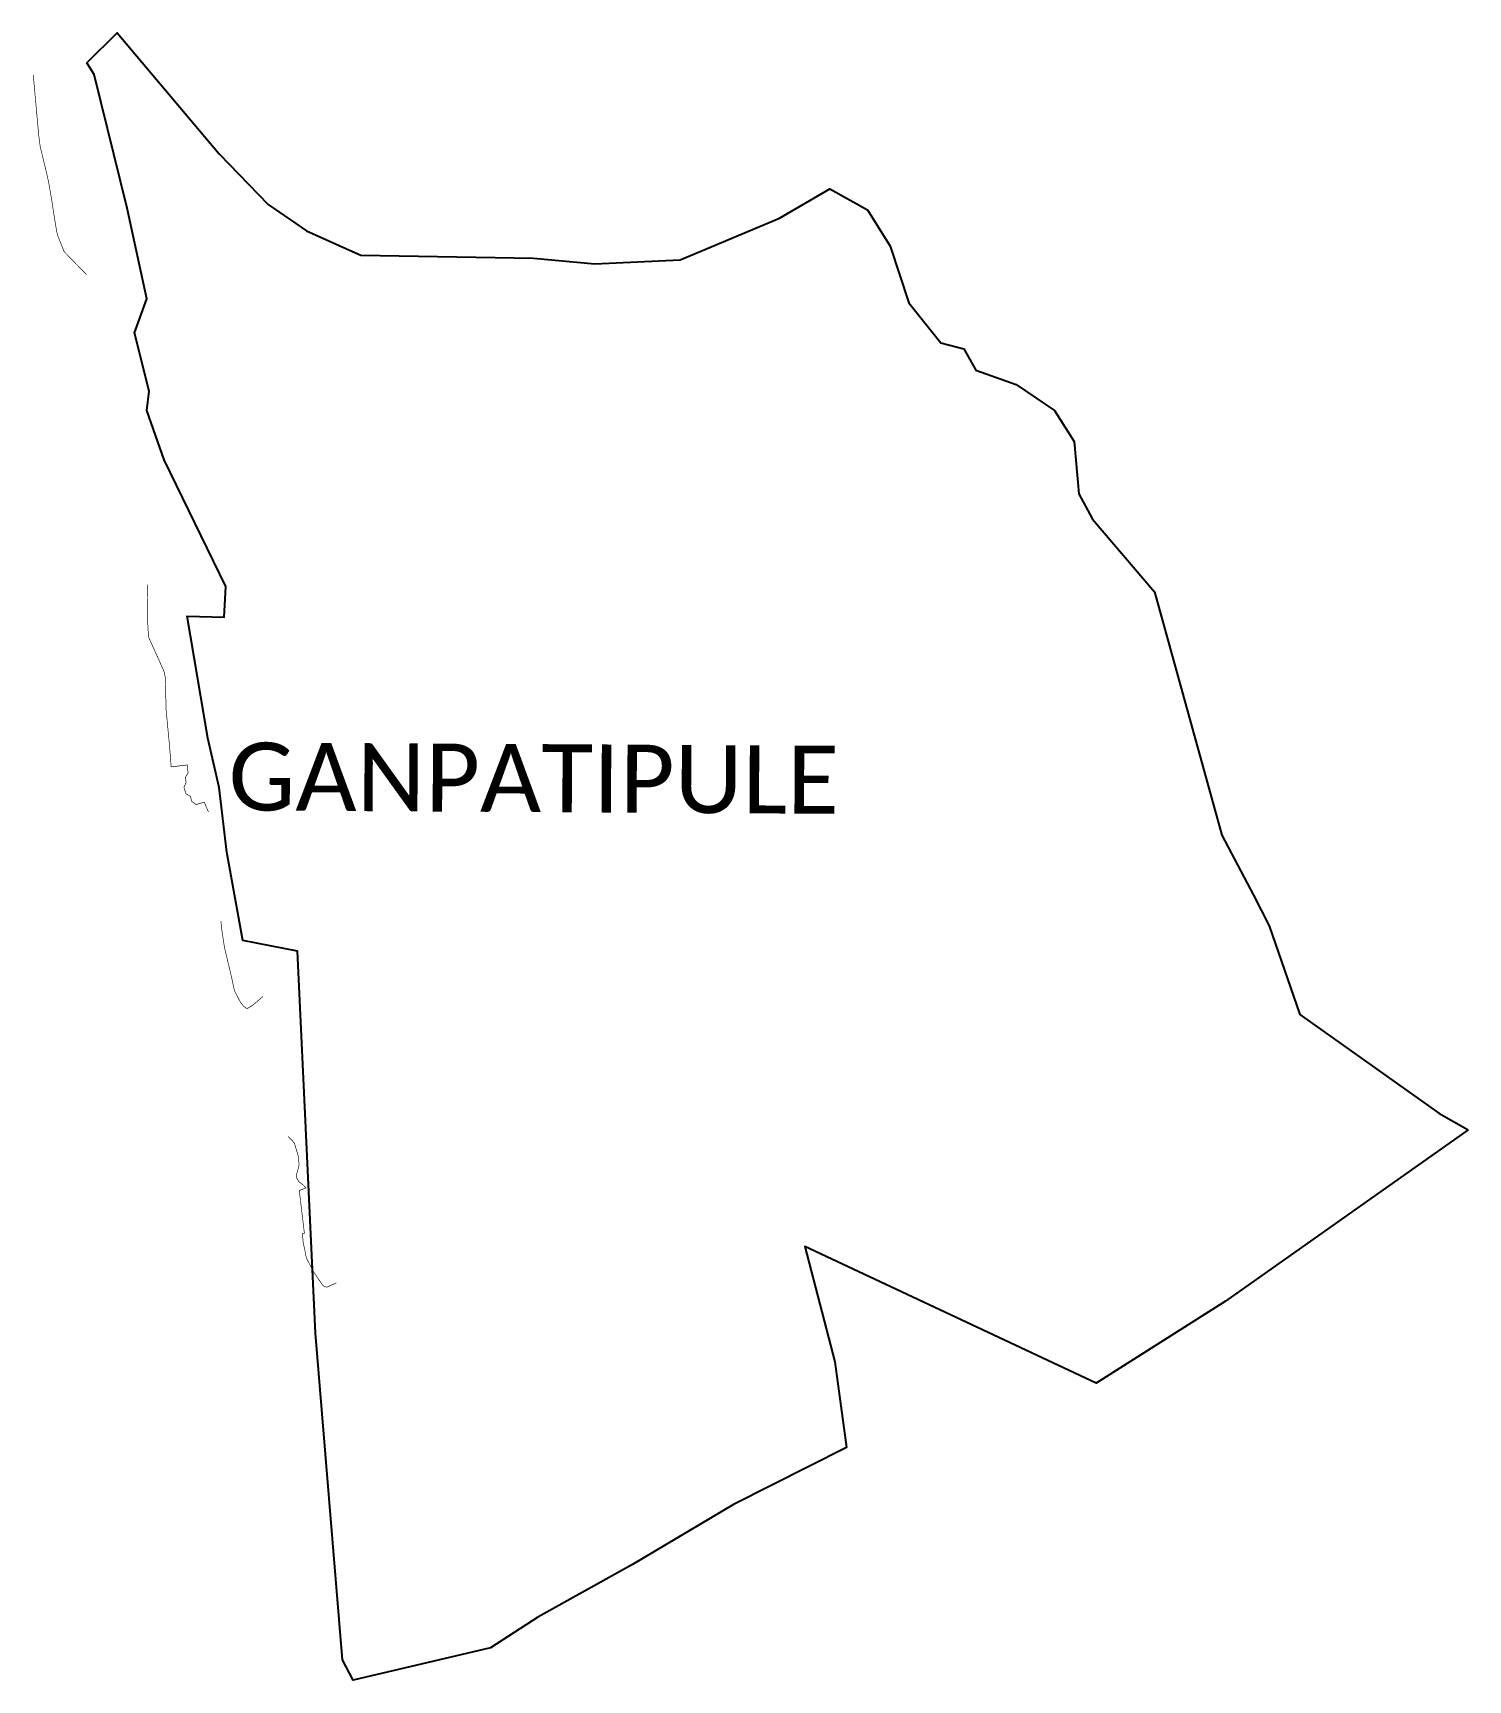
# Model space of a CAD drawing. Header units: metres. Extents: x 315335 to 317530, y 1894991 to 1897511.
import ezdxf

# ---------------------------------------------------------------- set-up
doc = ezdxf.new("R2010")
doc.units = ezdxf.units.M
for name, color, linetype in [('SEAWALL', 170, 'Continuous'), ('village', 3, 'Continuous'), ('VILLAGE NAME', 250, 'Continuous')]:
    doc.layers.add(name, color=color, linetype=linetype)
doc.styles.get("Standard").update_dxf_attribs({"font": 'simplex.shx'})

msp = doc.modelspace()

# ---------------------------------------------------------------- linework, layer by layer
at = {"layer": 'SEAWALL', "color": 30, "const_width": 1, "flags": 128}
for points in [[(315335.5, 1897446.5), (315343.9, 1897353.4), (315346.1, 1897336.7), (315356.3, 1897294.6), (315359, 1897282.2), (315363.7, 1897255.1), (315367.8, 1897228), (315370, 1897214.6), (315371.7, 1897205.1), (315373.9, 1897198.1), (315382.5, 1897176.5), (315384.1, 1897174.8), (315416.7, 1897141.2)], [(315510, 1896666.7), (315510.6, 1896606.6), (315511.7, 1896586.9), (315535.4, 1896534.4), (315537.5, 1896524.3), (315538.6, 1896476.2), (315543.8, 1896421.1), (315546.4, 1896388.2), (315571.1, 1896391), (315571, 1896386.3), (315572.4, 1896379), (315567.9, 1896371.7), (315569.3, 1896364.3), (315565.9, 1896356.8), (315569.1, 1896346.9), (315576, 1896342.9), (315577.6, 1896335.6), (315584.4, 1896330.4), (315597.1, 1896334.1), (315603.3, 1896319.2)], [(315622.4, 1896152.1), (315624.3, 1896135.6), (315627.9, 1896112), (315638.8, 1896066.2), (315643.1, 1896046), (315652.2, 1896028.4), (315656.9, 1896022.3), (315662.5, 1896018.3), (315671, 1896023.4), (315686.6, 1896036.9)], [(315725.4, 1895822.6), (315731.2, 1895816.9), (315734.9, 1895812.5), (315740.9, 1895792.4), (315742, 1895779.3), (315739.6, 1895769.3), (315737.6, 1895764.4), (315737.7, 1895761.1), (315738.9, 1895758.3), (315741.5, 1895753.9), (315748.3, 1895748.6), (315752.6, 1895744.1), (315742.3, 1895740.1), (315750.2, 1895674.6), (315747.1, 1895674.4), (315748.4, 1895660.1), (315750.8, 1895649.2), (315752.4, 1895640.3), (315754.2, 1895635), (315764.6, 1895615.1), (315777.9, 1895595.6), (315779.9, 1895594), (315784.4, 1895592.2), (315786.8, 1895593.3), (315799.2, 1895599)]]:
    msp.add_lwpolyline(points, dxfattribs=at)
at = {"layer": 'village', "color": 3, "true_color": 0x00ff00}
msp.add_polyline3d([(317529.9, 1895833.1, 0), (317158.9, 1895571.1, 0), (316961, 1895445.7, 0), (316515.5, 1895654.6, 0), (316561.5, 1895478, 0), (316579.1, 1895347.1, 0), (316406.3, 1895260.1, 0), (316252, 1895168.4, 0), (316107.2, 1895087.5, 0), (316034.7, 1895040.7, 0), (315824.5, 1894991.4, 0), (315808.3, 1895022.6, 0), (315767.2, 1895522, 0), (315739.6, 1896106.2, 0), (315656, 1896122.4, 0), (315631.6, 1896257.8, 0), (315620, 1896356.7, 0), (315602.6, 1896431.9, 0), (315571.1, 1896618.8, 0), (315627.2, 1896616.9, 0), (315629.8, 1896663.9, 0), (315535.7, 1896857.6, 0), (315509.1, 1896933.3, 0), (315512.8, 1896962.9, 0), (315490.3, 1897051.8, 0), (315509.4, 1897104.2, 0), (315479.3, 1897242.5, 0), (315428.4, 1897447, 0), (315417.6, 1897464.7, 0), (315464, 1897510.6, 0), (315619.7, 1897325.7, 0), (315694.7, 1897248.3, 0), (315753.3, 1897207.9, 0), (315828.4, 1897174.3, 0), (315836.6, 1897170.6, 0), (316100.6, 1897166.4, 0), (316194.3, 1897157.6, 0), (316325, 1897163.6, 0), (316476.8, 1897227.4, 0), (316554, 1897272, 0), (316611.2, 1897240, 0), (316645.9, 1897184.7, 0), (316674.6, 1897097.7, 0), (316723.7, 1897036.9, 0), (316758.9, 1897027.3, 0), (316777.2, 1896995, 0), (316838.6, 1896973.1, 0), (316897.5, 1896933.1, 0), (316927.6, 1896885.7, 0), (316934.6, 1896805.6, 0), (316955.7, 1896767.1, 0), (317050.5, 1896656, 0), (317153.4, 1896283.9, 0), (317201.8, 1896191.9, 0), (317225.8, 1896144.8, 0), (317272.6, 1896009.4, 0), (317485.3, 1895858.4, 0)], close=True, dxfattribs=at)

# ---------------------------------------------------------------- texts
at = {"layer": 'VILLAGE NAME', "insert": (315634.5, 1896425.6), "char_height": 104.042, "attachment_point": 1, "rotation": 359.6762}
msp.add_mtext_dynamic_manual_height_columns('{\\fCalibri|b0|i0|c0|p34;GANPATIPULE}', width=1567.856, gutter_width=520.2, heights=[0], dxfattribs=at)

doc.saveas('drawing.dxf')
